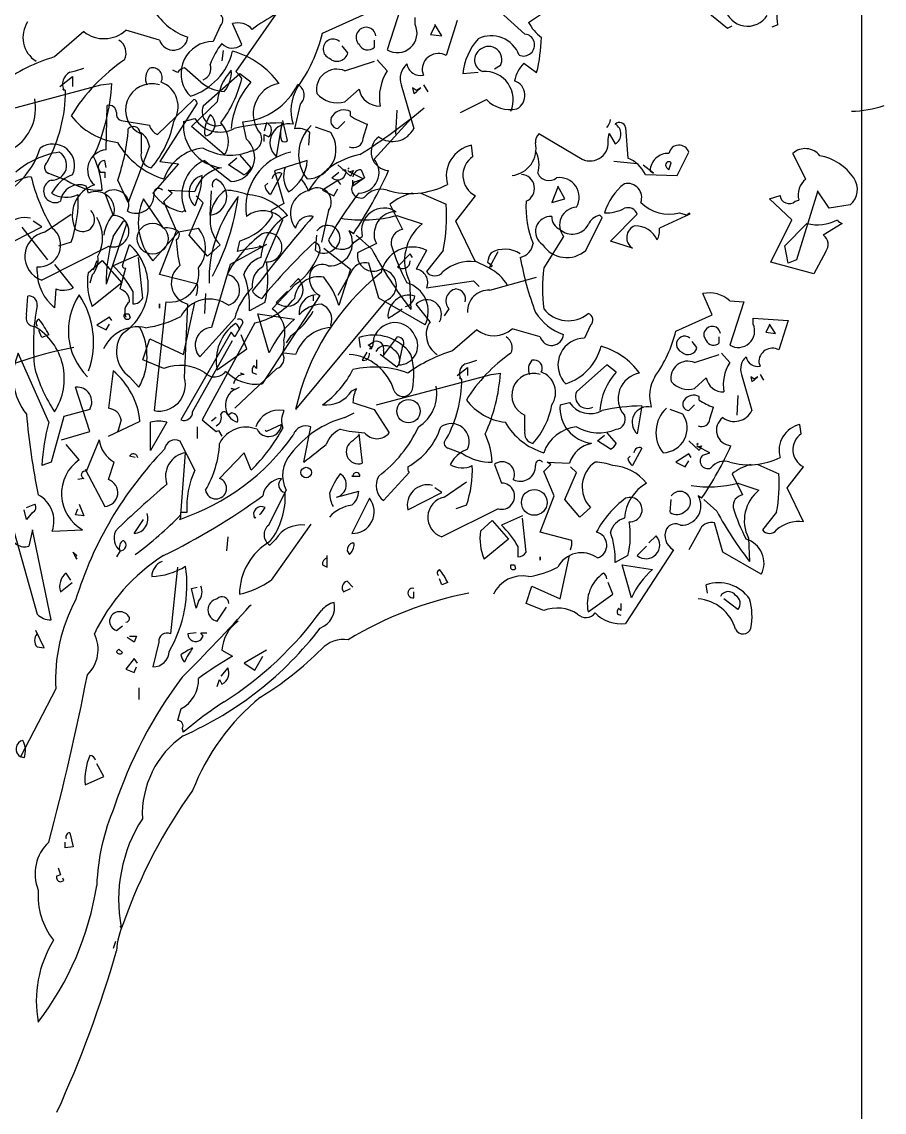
# Model space of a CAD drawing. Header units: millimetres. Extents: x 0 to 25200, y 0 to 17820.
# Drawn here: x 7700 to 8214, y 3316 to 3966 of the extents above; entities that cross this region are included whole.
import ezdxf

# ---------------------------------------------------------------- set-up
doc = ezdxf.new("R2010")
doc.units = ezdxf.units.MM
doc.header["$LTSCALE"] = 100
doc.header["$MEASUREMENT"] = 0
doc.layers.add('CO-TREE', color=251, linetype='Continuous')
doc.layers.add('TB-FORM', color=7, linetype='Continuous')

# ---------------------------------------------------------------- blocks, each defined once
blk = doc.blocks.new('T-132')
at = {"layer": 'CO-TREE'}
for p, q in [((632.37, 1092.42), (622.33, 1061.47)), ((704.45, 1070.89), (683.54, 1089.71)), ((706.54, 1077.86), (719.08, 1086.23)), ((555.97, 1082.74), (532.27, 1048.59)), ((583.85, 1071.51), (609.78, 1083.22)), ((639.06, 1076.53), (639.06, 1080.71)), ((664.15, 1079.04), (657.46, 1058.12)), ((812.49, 1084.83), (825.04, 1074.38)), ((486.82, 1067.33), (466.75, 1073.18)), ((522.79, 1075.69), (518.61, 1066.49)), ((535.76, 1064.62), (530.18, 1077.17)), ((650.77, 1075.69), (648.26, 1070.67)), ((654.95, 1069.84), (650.77, 1076.53)), ((650.77, 1076.53), (650.77, 1075.69)), ((825.04, 1074.38), (827.82, 1075.77)), ((855.01, 1076.47), (851.52, 1075.07)), ((441.65, 1072.34), (424.09, 1057.29)), ((614.8, 1063.14), (614.8, 1067.33)), ((648.26, 1070.67), (654.95, 1069.84)), ((524.61, 1061.13), (523.91, 1054.86)), ((598.91, 1059.8), (595.56, 1063.98)), ((597.23, 1048.92), (614.8, 1054.78)), ((616.47, 1055.62), (622.33, 1048.92)), ((703.75, 1053.47), (711.42, 1047.89)), ((433.29, 1048.09), (436.63, 1048.92)), ((436.63, 1048.92), (441.65, 1050.6)), ((497.42, 1047.89), (494.63, 1049.28)), ((511.36, 1042.31), (501.6, 1050.68)), ((534.5, 1047.25), (512.75, 1028.01)), ((541.19, 1042.23), (534.5, 1047.25)), ((643.24, 1048.92), (644.08, 1046.41)), ((676.56, 1047.89), (667.5, 1047.19)), ((689.81, 1052.07), (686.32, 1049.98)), ((369.72, 1018.81), (451.69, 1040.56)), ((427.43, 1039.72), (434.96, 1045.58)), ((434.96, 1045.58), (434.96, 1039.72)), ((451.69, 1040.56), (458.38, 1041.4)), ((630.69, 1040.56), (638.22, 1014.63)), ((644.08, 1040.56), (646.59, 1036.38)), ((430.78, 1037.21), (429.11, 1038.05)), ((429.11, 1038.05), (429.94, 1037.21)), ((503.55, 1035.54), (505.22, 1033.87)), ((605.6, 1038.05), (597.23, 1030.52)), ((639.89, 1037.21), (637.38, 1038.89)), ((637.38, 1038.89), (638.22, 1035.54)), ((638.22, 1035.54), (639.89, 1036.38)), ((639.89, 1036.38), (642.4, 1038.89)), ((642.4, 1038.89), (639.89, 1037.21)), ((454.9, 1001.88), (455.6, 1028.37)), ((485.57, 1010.95), (507.18, 1031.86)), ((509.27, 1029.77), (486.97, 994.91)), ((505.79, 1015.82), (521.12, 1030.46)), ((570.61, 1029.07), (567.13, 1014.43)), ((666.11, 1024.19), (681.44, 1031.86)), ((501.04, 1018.81), (507.73, 1020.48)), ((600.58, 1022.16), (600.58, 1024.67)), ((636.83, 1020.7), (614.53, 996.31)), ((628.18, 1025.5), (627.35, 1011.28)), ((463.96, 1019.31), (480.69, 1016.52)), ((525.3, 999.1), (505.79, 1015.82)), ((538.55, 1008.16), (536.46, 1018.61)), ((550.4, 1017.92), (549, 1013.04)), ((559.59, 1017.97), (556.25, 997.9)), ((562.95, 1007.46), (560.16, 1019.31)), ((588.87, 1012.12), (579.67, 1015.47)), ((593.05, 1014.63), (597.23, 1018.81)), ((608.11, 1008.77), (610.62, 1017.14)), ((764.39, 1015.13), (765.79, 997)), ((475.95, 1000.41), (475.95, 1011.28)), ((513.45, 1011.64), (514.15, 1010.25)), ((549, 1006.76), (549, 1010.95)), ((549, 1010.95), (551.79, 1009.55)), ((576.19, 1012.34), (575.49, 1004.67)), ((712.81, 1011.64), (738.6, 996.31)), ((753.94, 1008.16), (754.63, 1011.64)), ((754.63, 1011.64), (758.12, 1005.37)), ((480.69, 1003.98), (468.15, 970.52)), ((673.35, 997.9), (672.52, 1004.59)), ((454.9, 991.43), (454.21, 995.61)), ((486.97, 994.91), (498.12, 993.52)), ((513.45, 995.61), (529.49, 983.06)), ((526, 999.79), (525.3, 999.1)), ((527.81, 992.88), (532.83, 997.06)), ((534.5, 998.74), (541.19, 991.21)), ((574.8, 995.61), (555.28, 989.34)), ((771.36, 993.52), (757.42, 994.91)), ((795.06, 986.55), (802.03, 1000.49)), ((871.74, 984.46), (864.07, 999.79)), ((451.42, 988.64), (454.21, 988.64)), ((454.21, 988.64), (454.21, 985.15)), ((498.12, 993.52), (482.78, 976.09)), ((537.01, 987.03), (527.81, 992.88)), ((555.28, 989.34), (560.85, 969.82)), ((589.43, 985.15), (593.62, 988.64)), ((600.58, 986.19), (593.05, 992.88)), ((595.71, 990.03), (597.8, 990.03)), ((598.91, 990.37), (599.74, 991.21)), ((599.74, 991.21), (598.91, 990.37)), ((599.74, 988.7), (598.91, 989.53)), ((598.91, 989.53), (599.74, 988.7)), ((599.74, 988.7), (602.25, 989.53)), ((608.11, 984.52), (599.74, 988.7)), ((602.25, 989.53), (600.58, 986.19)), ((606.86, 990.03), (608.95, 985.15)), ((781.12, 987.94), (774.85, 992.82)), ((779.03, 989.34), (781.12, 987.94)), ((788.79, 991.43), (790.18, 990.03)), ((790.18, 990.03), (791.58, 994.22)), ((431.61, 983.68), (420.74, 987.86)), ((468.15, 970.52), (461.87, 983.76)), ((549.56, 980.33), (551.23, 982.01)), ((559.59, 987.86), (552.9, 975.31)), ((593.05, 983.68), (583.85, 977.82)), ((594.72, 981.17), (593.05, 983.68)), ((608.95, 985.15), (601.98, 980.28)), ((601.98, 980.28), (601.98, 983.76)), ((603.09, 982.84), (608.11, 984.52)), ((776.24, 987.25), (795.06, 986.55)), ((424.09, 978.66), (422.41, 976.15)), ((444.45, 976.09), (443.05, 980.28)), ((454.2, 976.15), (459.22, 962.77)), ((489.33, 971.13), (494.35, 976.15)), ((494.35, 976.15), (491.84, 977.82)), ((491.84, 977.82), (507.73, 976.99)), ((516.94, 962.85), (517.64, 977.49)), ((583.85, 977.82), (590.54, 974.48)), ((590.54, 974.48), (593.05, 978.66)), ((642.4, 976.15), (657.46, 969.46)), ((723.96, 979.58), (720.48, 970.52)), ((728.15, 972.61), (723.96, 980.28)), ((723.96, 980.28), (723.96, 979.58)), ((878.71, 976.79), (866.16, 936.36)), ((885.68, 967.03), (878.71, 977.49)), ((878.71, 977.49), (878.71, 976.79)), ((489.06, 955.18), (477.21, 972.61)), ((496.86, 953.57), (489.33, 971.13)), ((504.39, 951.06), (512.75, 970.3)), ((508.58, 970.52), (507.88, 968.43)), ((512.75, 970.3), (508.57, 974.48)), ((560.85, 969.82), (553.19, 965.64)), ((624, 969.46), (631.53, 954.4)), ((663.31, 959.42), (675.02, 974.48)), ((720.48, 970.52), (728.15, 972.61)), ((850.13, 972.61), (856.4, 974.7)), ((863.37, 960.06), (850.13, 972.61)), ((865.47, 971.21), (867.56, 971.91)), ((898.23, 969.12), (885.68, 967.03)), ((418.23, 952.73), (434.12, 963.6)), ((500.21, 964.94), (501.6, 965.64)), ((501.6, 965.64), (502.3, 964.94)), ((587.34, 965.64), (583.16, 946.82)), ((628.18, 962.77), (643.24, 957.75)), ((750.45, 961.45), (749.06, 962.85)), ((755.33, 947.51), (771.36, 963.55)), ((802.73, 963.55), (784.61, 955.18)), ((796.46, 964.24), (801.34, 962.85)), ((801.34, 962.85), (802.03, 964.24)), ((802.03, 964.24), (802.73, 963.55)), ((392.3, 943.53), (416.56, 956.08)), ((404.71, 955.88), (420.05, 936.36)), ((416.56, 956.08), (411.54, 959.42)), ((466.75, 956.58), (454.9, 921.72)), ((459.08, 950.3), (465.36, 959.36)), ((548.31, 932.18), (560.16, 960.06)), ((675.02, 935.16), (663.31, 959.42)), ((740.69, 941.94), (750.45, 961.45)), ((850.83, 934.97), (863.37, 960.06)), ((859.19, 944.73), (872.44, 957.97)), ((893.35, 957.97), (882.19, 951)), ((482.78, 935.66), (498.12, 953.09)), ((486.82, 927.64), (496.86, 953.57)), ((498.12, 953.09), (509.97, 955.18)), ((515.26, 938.51), (504.39, 951.06)), ((579.67, 941.86), (580.5, 951.06)), ((602.25, 951.89), (599.74, 953.57)), ((602.68, 946.82), (607.56, 950.3)), ((613.13, 942.69), (603.93, 951.06)), ((727.45, 950.3), (715.6, 931.48)), ((456.71, 944.37), (416.56, 924.29)), ((434.12, 946.88), (426.6, 944.37)), ((464.66, 932.88), (468.84, 945.42)), ((522.79, 945.2), (515.26, 938.51)), ((550.4, 945.42), (528.79, 933.57)), ((534.37, 947.51), (532.97, 941.24)), ((547.61, 944.03), (546.22, 944.73)), ((584.55, 943.33), (600.59, 930.78)), ((615.92, 946.12), (604.77, 940.54)), ((768.58, 943.33), (755.33, 947.51)), ((861.28, 934.27), (859.19, 944.73)), ((444.16, 928.47), (452.53, 936)), ((452.53, 936), (464.24, 922.62)), ((474.27, 939.35), (459.22, 932.66)), ((476.78, 913.42), (474.27, 937.67)), ((636.14, 939.85), (628.47, 932.18)), ((637.53, 937.76), (636.14, 939.85)), ((645.89, 941.94), (639.62, 930.78)), ((655.79, 941.86), (645.75, 929.31)), ((683.54, 932.18), (688.41, 941.24)), ((866.16, 936.36), (861.28, 934.27)), ((883.59, 941.24), (876.62, 928)), ((413.78, 929.39), (413.78, 932.18)), ((424.23, 933.57), (435.38, 919.63)), ((449.33, 935.66), (447.23, 930.09)), ((463.27, 918.93), (466.75, 931.48)), ((528.79, 933.57), (517.64, 895.93)), ((601.42, 930.15), (593.05, 915.09)), ((600.59, 930.78), (593.62, 909.18)), ((617.31, 913.42), (611.45, 934.33)), ((682.84, 931.48), (674.47, 935.66)), ((682.14, 934.97), (684.93, 932.88)), ((684.23, 932.18), (683.54, 932.18)), ((684.93, 932.88), (684.23, 932.18)), ((876.62, 928), (850.83, 934.97)), ((446.54, 927.3), (445.14, 922.42)), ((509.41, 921.78), (486.82, 927.64)), ((564.61, 920.11), (569.63, 925.13)), ((635.71, 923.45), (636.55, 906.72)), ((645.89, 919.63), (673.78, 923.81)), ((673.78, 923.81), (677.26, 920.33)), ((683.54, 918.24), (711.42, 925.91)), ((424.93, 918.93), (424.23, 907.78)), ((464.24, 922.62), (446.67, 908.4)), ((464.66, 918.24), (463.27, 918.93)), ((470.93, 917.6), (470.93, 910.07)), ((567.82, 921.72), (553.88, 907.08)), ((556.25, 910.91), (562.94, 917.6)), ((407.5, 903.6), (408.2, 914.75)), ((490.45, 911.27), (483.48, 846.44)), ((486.82, 907.56), (486.82, 910.07)), ((486.82, 910.07), (486.82, 907.56)), ((501.04, 879.96), (507.73, 910.91)), ((514.15, 916.15), (513.45, 904.3)), ((549.56, 910.91), (540.35, 905.89)), ((582.18, 915.09), (547.88, 862.39)), ((621.5, 911.96), (567.82, 847.14)), ((578.28, 915.45), (578.28, 911.96)), ((644.91, 897.52), (617.31, 913.42)), ((815.97, 903.6), (810.4, 916.15)), ((826.43, 911.96), (834.8, 911.27)), ((834.8, 911.27), (826.43, 885.48)), ((465.91, 904.22), (468.42, 904.22)), ((468.42, 904.22), (469.26, 901.71)), ((501.6, 865.96), (503.7, 909.87)), ((552.07, 880.79), (545.37, 904.22)), ((545.37, 904.22), (567.12, 900.87)), ((647.99, 899.42), (639.62, 909.87)), ((659.14, 907.08), (656.35, 902.9)), ((794.37, 893.84), (815.97, 903.6)), ((456.99, 902.21), (449.33, 897.33)), ((449.33, 897.33), (454.9, 894.54)), ((454.9, 894.54), (456.99, 898.02)), ((458.39, 900.11), (456.99, 902.21)), ((510.67, 878.51), (531.58, 901.51)), ((543.43, 898.72), (512.06, 840.86)), ((536.46, 898.72), (531.58, 890.36)), ((588.74, 897.33), (588.74, 895.93)), ((743.48, 897.33), (740, 889.66)), ((840.37, 898.02), (840.37, 901.51)), ((840.37, 901.51), (861.28, 900.11)), ((850.13, 897.33), (848.04, 893.14)), ((853.62, 892.45), (850.13, 898.02)), ((850.13, 898.02), (850.13, 897.33)), ((861.28, 900.11), (855.71, 882.69)), ((416.56, 890), (414.89, 894.18)), ((420.74, 891.67), (416.56, 890)), ((475.12, 895.93), (472.33, 896.63)), ((529.49, 893.14), (499.51, 840.86)), ((531.58, 890.36), (529.49, 893.14)), ((538.68, 883.3), (535.34, 891.67)), ((565.04, 891.05), (562.25, 886.87)), ((675.87, 894.54), (661.23, 881.99)), ((713.51, 890.36), (696.78, 895.23)), ((848.04, 893.14), (853.62, 892.45)), ((476.78, 876.61), (480.97, 889.16)), ((480.97, 889.16), (501.04, 879.96)), ((506.48, 845.74), (530.18, 888.26)), ((606.44, 884.14), (605.6, 890)), ((611.04, 885.48), (614.53, 887.57)), ((613.13, 884.08), (611.04, 885.48)), ((613.13, 884.08), (611.74, 883.39)), ((613.83, 885.48), (613.13, 884.08)), ((613.13, 883.39), (613.13, 884.08)), ((620.1, 879.2), (628.47, 890.36)), ((631.26, 884.08), (629.17, 873.63)), ((806.91, 884.08), (804.13, 887.57)), ((820.16, 886.87), (820.16, 890.36)), ((420.75, 839.47), (402.62, 880.6)), ((521.12, 870.76), (538.68, 883.3)), ((567.82, 879.9), (560.85, 880.6)), ((610.34, 881.29), (607.56, 876.41)), ((611.74, 883.39), (613.13, 883.39)), ((611.74, 879.9), (611.74, 880.6)), ((628.18, 872.43), (618.15, 879.96)), ((620.1, 881.99), (620.1, 879.2)), ((805.52, 875.02), (820.16, 879.9)), ((821.55, 880.6), (826.43, 875.02)), ((489.33, 871.59), (476.78, 876.61)), ((556.67, 871.54), (531.58, 847.84)), ((544.54, 871.59), (542.86, 873.27)), ((544.54, 876.61), (544.54, 871.59)), ((664.02, 867.35), (670.29, 872.23)), ((668.9, 874.32), (671.69, 875.02)), ((670.29, 872.23), (670.29, 867.35)), ((671.69, 875.02), (675.87, 876.41)), ((753.24, 873.63), (735.12, 857.59)), ((758.82, 869.44), (753.24, 873.63)), ((843.86, 875.02), (844.55, 872.93)), ((459.08, 870.14), (456.3, 847.84)), ((468.84, 866.66), (474.42, 860.38)), ((537.15, 868.05), (535.06, 868.75)), ((542.03, 869.08), (544.54, 868.25)), ((615.92, 849.93), (684.23, 868.05)), ((666.81, 865.26), (665.41, 865.96)), ((665.41, 865.96), (666.11, 865.26)), ((684.23, 868.05), (689.81, 868.75)), ((812.49, 865.96), (805.52, 859.69)), ((833.4, 868.05), (839.67, 846.44)), ((841.07, 865.26), (838.98, 866.66)), ((838.98, 866.66), (839.67, 863.87)), ((839.67, 863.87), (841.07, 864.56)), ((841.07, 864.56), (843.16, 866.66)), ((843.16, 866.66), (841.07, 865.26)), ((844.55, 868.05), (846.65, 864.56)), ((445.14, 833.89), (436.78, 860.38)), ((531.58, 858.99), (529.49, 859.69)), ((529.49, 859.69), (531.58, 858.99)), ((531.58, 858.99), (534.37, 860.38)), ((601.28, 858.29), (604.07, 859.69)), ((727.45, 863.87), (728.84, 862.47)), ((808.31, 852.71), (808.31, 854.81)), ((831.31, 855.5), (830.61, 843.65)), ((445.14, 847.14), (429.81, 842.96)), ((527.4, 843.65), (529.49, 845.05)), ((597.1, 842.26), (602.68, 845.05)), ((601.98, 851.32), (614.53, 847.14)), ((614.53, 847.14), (623.59, 833.2)), ((725.36, 849.93), (730.93, 851.32)), ((774.15, 849.23), (771.36, 832.5)), ((798.55, 844.35), (790.88, 847.14)), ((802.03, 846.44), (805.52, 849.93)), ((814.58, 841.56), (816.67, 848.53)), ((429.81, 842.96), (422.14, 815.77)), ((456.3, 831.11), (475.12, 840.17)), ((463.96, 840.86), (461.87, 833.89)), ((481.39, 822.74), (481.39, 839.47)), ((491.15, 839.47), (482.09, 824.14)), ((512.06, 840.86), (520.42, 833.89)), ((520.42, 842.26), (517.64, 840.17)), ((704.45, 834.59), (704.45, 843.65)), ((428.41, 829.02), (445.14, 833.89)), ((461.87, 833.89), (462.57, 835.29)), ((509.27, 836.68), (509.27, 829.71)), ((520.42, 833.89), (521.82, 834.59)), ((521.82, 834.59), (523.91, 831.11)), ((550.4, 833.89), (549.7, 834.59)), ((559.46, 838.08), (550.4, 833.89)), ((572.7, 815.77), (576.89, 836.68)), ((605.47, 832.5), (607.56, 815.07)), ((753.24, 833.2), (758.82, 826.92)), ((868.95, 832.5), (868.25, 838.08)), ((438.87, 817.17), (431.2, 826.23)), ((450.72, 829.02), (443.05, 810.19)), ((507.88, 810.89), (498.82, 828.32)), ((601.98, 828.32), (605.47, 831.8)), ((747.66, 828.32), (751.85, 831.8)), ((755.33, 823.44), (747.66, 828.32)), ((808.31, 822.74), (802.03, 828.32)), ((806.91, 826.23), (807.61, 826.92)), ((807.61, 826.92), (806.91, 826.23)), ((807.61, 824.83), (806.91, 825.53)), ((806.91, 825.53), (807.61, 824.83)), ((807.61, 824.83), (809.7, 825.53)), ((809.7, 825.53), (808.31, 822.74)), ((472.33, 818.56), (468.84, 819.26)), ((473.03, 819.95), (473.72, 818.56)), ((482.09, 824.14), (481.39, 822.74)), ((499.51, 784.4), (502.3, 821.35)), ((537.15, 821.35), (522.52, 806.01)), ((541.34, 810.89), (537.15, 821.35)), ((667.5, 820.65), (658.44, 824.14)), ((765.79, 817.86), (767.18, 819.26)), ((774.15, 824.14), (768.58, 813.68)), ((802.03, 820.65), (794.37, 815.77)), ((803.43, 818.56), (802.03, 820.65)), ((814.58, 821.35), (807.61, 824.83)), ((810.4, 819.95), (814.58, 821.35)), ((422.14, 815.77), (416.56, 813.68)), ((456.3, 805.32), (459.78, 815.77)), ((661.23, 816.47), (659.84, 814.38)), ((686.32, 814.38), (690.51, 803.22)), ((715.6, 810.19), (719.78, 814.38)), ((719.78, 814.38), (717.69, 815.77)), ((717.69, 815.77), (730.93, 815.07)), ((735.12, 809.5), (731.63, 812.98)), ((794.37, 815.77), (799.94, 812.98)), ((799.94, 812.98), (802.03, 816.47)), ((843.16, 814.38), (855.71, 808.8)), ((860.59, 800.44), (870.34, 812.98)), ((441.66, 806.01), (438.17, 805.32)), ((442.36, 811.59), (454.21, 789.28)), ((601.98, 807.41), (601.28, 807.41)), ((601.28, 807.41), (601.98, 807.41)), ((601.98, 807.41), (606.16, 807.41)), ((620.1, 792.77), (635.44, 809.5)), ((721.87, 795.56), (715.6, 810.19)), ((728.15, 793.47), (735.12, 809.5)), ((827.82, 808.8), (834.1, 796.25)), ((654.96, 797.65), (650.77, 800.44)), ((656.35, 794.86), (669.59, 803.92)), ((831.31, 803.22), (843.86, 799.04)), ((870.34, 780.22), (860.59, 800.44)), ((551.79, 778.13), (562.25, 799.04)), ((592.22, 794.86), (605.47, 798.34)), ((611.74, 794.16), (601.28, 773.25)), ((634.74, 787.19), (654.96, 797.65)), ((713.51, 773.95), (721.87, 795.56)), ((737.21, 783.01), (728.15, 793.47)), ((790.88, 785.8), (791.58, 793.47)), ((809.7, 794.16), (807.61, 795.56)), ((818.76, 786.49), (811.1, 793.47)), ((407.5, 781.62), (406.11, 787.19)), ((407.5, 788.59), (412.38, 790.68)), ((436.78, 784.4), (438.17, 787.89)), ((438.87, 790.68), (441.66, 783.71)), ((688.41, 787.89), (654.96, 771.16)), ((669.59, 789.98), (663.32, 787.89)), ((743.48, 788.59), (737.21, 783.01)), ((410.99, 785.8), (407.5, 781.62)), ((441.66, 783.71), (436.78, 784.4)), ((471.63, 773.25), (477.21, 781.62)), ((498.82, 781.62), (499.51, 783.01)), ((499.51, 783.01), (499.51, 785.8)), ((499.51, 785.8), (503, 785.8)), ((543.43, 782.31), (544.12, 783.01)), ((677.96, 774.65), (684.93, 780.92)), ((684.93, 780.92), (694.69, 769.77)), ((703.05, 783.71), (690.51, 778.13)), ((705.14, 762.1), (703.05, 782.31)), ((854.31, 785.8), (845.95, 775.34)), ((399.84, 775.34), (413.78, 725.15)), ((410.99, 775.34), (408.9, 765.58)), ((422.14, 721.67), (410.99, 775.34)), ((422.84, 774.65), (440.96, 775.34)), ((576.89, 778.83), (553.19, 745.37)), ((732.33, 769.07), (713.51, 773.95)), ((809, 776.04), (802.03, 763.49)), ((822.25, 762.1), (817.37, 779.52)), ((527.4, 771.16), (526.7, 762.8)), ((555.97, 769.77), (552.49, 766.28)), ((602.68, 766.98), (601.98, 767.67)), ((694.69, 769.77), (680.05, 757.92)), ((778.33, 767.67), (782.52, 771.86)), ((837.58, 770.46), (838.28, 756.52)), ((437.48, 757.92), (435.38, 762.1)), ((435.38, 762.1), (437.48, 760.01)), ((463.27, 762.8), (461.18, 759.31)), ((598.49, 762.8), (599.89, 760.7)), ((700.26, 765.58), (700.26, 759.31)), ((792.97, 763.49), (764.39, 719.58)), ((771.36, 760.01), (776.94, 765.58)), ((845.25, 748.85), (822.25, 762.1)), ((436.08, 760.01), (437.48, 757.92)), ((437.48, 760.01), (436.78, 759.31)), ((583.86, 754.43), (586.64, 753.04)), ((586.64, 753.04), (586.64, 760.01)), ((696.08, 754.43), (698.17, 754.43)), ((698.17, 754.43), (698.87, 752.34)), ((713.51, 757.22), (713.51, 759.31)), ((713.51, 759.31), (713.51, 757.22)), ((725.36, 734.22), (730.93, 760.01)), ((765.79, 760.01), (758.12, 755.82)), ((767.88, 734.91), (762.3, 754.43)), ((762.3, 754.43), (780.43, 751.64)), ((433.99, 745.37), (431.2, 749.55)), ((497.42, 753.04), (493.24, 713.3)), ((427.72, 738.4), (434.69, 743.97)), ((505.79, 740.49), (509.27, 741.19)), ((601.98, 741.19), (598.49, 744.67)), ((654.96, 742.58), (653.56, 746.07)), ((658.44, 743.97), (654.96, 742.58)), ((705.14, 731.43), (708.63, 741.88)), ((708.63, 741.88), (725.36, 734.22)), ((756.73, 737), (753.94, 743.97)), ((813.19, 737.7), (812.49, 742.58)), ((508.58, 728.64), (505.79, 740.49)), ((596.4, 738.4), (600.59, 740.49)), ((638.23, 734.91), (638.23, 738.4)), ((742.09, 726.55), (756.73, 737)), ((509.97, 732.82), (508.58, 728.64)), ((521.12, 720.97), (526.7, 729.34)), ((540.64, 730.03), (541.34, 730.73)), ((715.6, 727.25), (705.14, 731.43)), ((761.6, 727.25), (760.21, 728.64)), ((761.6, 731.43), (761.6, 727.25)), ((831.31, 727.94), (822.95, 734.22)), ((759.51, 725.15), (761.6, 724.46)), ((417.96, 704.94), (413.08, 715.4)), ((461.18, 715.4), (464.66, 718.18)), ((531.58, 720.27), (533.67, 720.97)), ((471.63, 708.43), (467.45, 711.21)), ((468.84, 711.91), (473.03, 711.91)), ((473.03, 711.91), (471.63, 708.43)), ((508.58, 714), (503.7, 713.3)), ((512.76, 711.91), (511.36, 714)), ((511.36, 714), (514.85, 714)), ((511.36, 709.82), (512.76, 711.91)), ((413.78, 705.64), (417.96, 704.94)), ((461.18, 702.85), (462.57, 704.24)), ((462.57, 704.24), (464.66, 702.15)), ((486.27, 708.43), (482.78, 693.79)), ((523.91, 703.55), (530.18, 700.06)), ((550.4, 703.55), (537.15, 695.88)), ((471.63, 698.67), (466.75, 692.39)), ((473.72, 695.88), (471.63, 698.67)), ((537.15, 695.88), (543.43, 691.7)), ((543.43, 691.7), (548.31, 700.06)), ((466.75, 692.39), (471.63, 690.3)), ((471.63, 690.3), (473.03, 693.79)), ((527.4, 693.09), (523.21, 688.21)), ((521.12, 681.94), (522.52, 686.12)), ((522.52, 686.12), (523.91, 683.33)), ((424.93, 680.54), (404.02, 640.11)), ((474.42, 681.24), (474.42, 674.27)), ((499.51, 668.69), (497.42, 661.72)), ((500.21, 656.84), (500.91, 654.75)), ((406.11, 639.42), (404.02, 640.11)), ((453.51, 628.26), (449.33, 635.93)), ((442.36, 623.38), (453.51, 628.26)), ((433.29, 594.81), (435.38, 586.44)), ((430.51, 585.74), (430.51, 589.23)), ((435.38, 586.44), (430.51, 585.74)), ((426.32, 573.89), (427.72, 569.71)), ((427.72, 569.71), (425.63, 569.01)), ((427.72, 565.53), (429.81, 566.23)), ((429.81, 566.23), (429.11, 567.62)), ((463.96, 538.34), (463.27, 539.04)), ((460.48, 529.98), (459.08, 525.8))]:
    blk.add_line(p, q, dxfattribs=at)
for centre, radius in [((482.64, 948.97), 9.2), ((635.09, 846.09), 6.97), ((574.1, 809.5), 3.14), ((710.02, 791.72), 7.67)]:
    blk.add_circle(centre, radius, dxfattribs=at)
for centre, radius, start, end in [((837.06, 1089.36), 13.78, 193.15835, 327.91701), ((785.64, 1074.03), 69.42, 2.01606, 14.24414), ((516.35, 1105.79), 38.95, 212.44541, 250.81962), ((519.58, 1079.4), 4.9, 310.84969, 71.77017), ((613.36, 979.2), 118.38, 118.99692, 127.05082), ((422.01, 1068.91), 16.65, 146.09088, 238.09864), ((453.7, 1087.59), 19.44, 231.67334, 312.14497), ((533.32, 1065.94), 11.65, 41.60585, 105.61507), ((609.78, 1069), 5.91, 8.13031, 224.9998), ((628.38, 1071.57), 11.77, 239.04496, 24.92947), ((733.03, 1092.5), 30.27, 208.92702, 231.5457), ((457.61, 1059.58), 9.2, 334.47807, 57.41272), ((495.02, 1069.85), 8.57, 197.08818, 354.333), ((518.76, 1047.28), 19.21, 90.44765, 217.66776), ((490.63, 1094.75), 96.07, 324.44735, 346.00237), ((590.12, 1061.96), 5.89, 50.19924, 249.28789), ((703.9, 1043.84), 36.55, 138.40569, 174.73693), ((684.35, 1052.19), 17.72, 20.33657, 116.06061), ((703.6, 1064.37), 6.58, 246.34627, 82.60551), ((621.5, 1070.52), 92.72, 345.87295, 358.93777), ((493.54, 1069.97), 37.94, 287.9341, 345.76112), ((557.02, 1038.71), 42.48, 141.21903, 160.67177), ((530.19, 1070.99), 8.47, 222.11629, 311.15079), ((517.18, 1012.37), 50.02, 35.4721, 74.77725), ((592.54, 1061.15), 6.51, 226.15811, 348.04734), ((610.74, 1066.96), 5.57, 202.60086, 316.78945), ((681.82, 1055.54), 7.38, 121.56923, 250.44878), ((682.84, 1055.68), 7.85, 332.62265, 128.43243), ((453.15, 959.42), 102.09, 106.5419, 126.5882), ((527.91, 964.88), 109.89, 124.34795, 148.58965), ((641.78, 1044.32), 11.71, 131.37964, 198.75752), ((642.25, 1054.55), 8.34, 189.97903, 282.64083), ((652.86, 1049.65), 9.65, 61.51614, 184.29435), ((718.21, 1039.04), 20.43, 135.07022, 168.78481), ((437.05, 1040.98), 8.05, 117.89861, 207.89593), ((487.03, 1044.43), 8.65, 134.51069, 206.56466), ((482.53, 1044.99), 5.82, 331.73076, 105.58886), ((502.3, 1045.1), 5.62, 97.12659, 150.25354), ((510.32, 1050.33), 7.06, 290.2262, 20.22352), ((553.01, 1027.56), 32.02, 137.27906, 174.79596), ((512.41, 1048.01), 17.13, 318.85139, 4.27872), ((523.56, 1037.78), 13.88, 28.49623, 51.11491), ((592.32, 1037.92), 12.05, 65.90867, 191.41095), ((647.42, 1033.03), 29.7, 147.65352, 189.72661), ((680.45, 1031.6), 17.02, 336.75344, 93.68175), ((333.81, 1049.43), 124.83, 335.61794, 356.30957), ((482.14, 1025.64), 15.64, 72.56411, 246.68302), ((482.18, 1027.55), 15.67, 326.11029, 69.52749), ((526.14, 1059.04), 22.32, 228.54602, 267.85116), ((467.91, 1060.33), 69.69, 322.51568, 346.79197), ((575.96, 1011.19), 46.61, 138.24773, 175.77484), ((533.15, 1058.68), 40.21, 274.71828, 333.77979), ((560.89, 1023.3), 18.33, 99.31324, 220.97633), ((565.33, 1034.45), 7.55, 314.47424, 58.94543), ((695.34, 1034.35), 9.11, 297.63769, 71.8896), ((341, 1037.38), 89.77, 331.50651, 359.89294), ((592.2, 1025.17), 27.13, 149.62241, 197.2137), ((592.63, 1045.58), 15.74, 219.61182, 286.9897), ((617.65, 1040.25), 12.25, 190.3692, 272.31119), ((384.81, 1026.68), 28.11, 302.29418, 11.30864), ((456.49, 1023.75), 4.71, 5.40401, 100.85619), ((506.83, 1029.42), 2.46, 8.13063, 81.86937), ((520.56, 1024.68), 8.49, 156.88888, 297.35331), ((695.73, 1046.06), 20.15, 224.82478, 280.96976), ((898.01, 1086.41), 61.53, 270.85328, 289.39607), ((467.13, 1047.57), 41.65, 217.59022, 262.54675), ((465.01, 1023.14), 3.97, 164.74622, 254.74354), ((522.66, 1030.43), 17.94, 213.67435, 298.25316), ((534.86, 1011.07), 21.42, 146.81488, 178.47707), ((512.86, 1017.12), 6.99, 280.67001, 54.27237), ((593.33, 1019.26), 4.64, 141.31337, 266.61161), ((596.55, 1017.33), 8.37, 61.17595, 144.81329), ((623.58, 1055.62), 40.6, 235.49189, 251.37801), ((410.58, 1308.32), 365.88, 302.31305, 309.74169), ((348.35, 1022.96), 120.1, 340.95111, 355.92863), ((471.18, 1011.89), 3.96, 6.49957, 140.10194), ((489.17, 1019.02), 8.84, 196.41099, 245.96087), ((438.89, 1029.06), 57.22, 318.58396, 349.68333), ((526.47, 1016.58), 25.53, 174.98049, 263.59832), ((512.23, 1006.95), 15.52, 332.54216, 44.95016), ((561.6, 878.36), 139.63, 90.82423, 102.59545), ((549.35, 1014.08), 3.97, 15.25517, 74.74483), ((548.31, 1013.39), 5.18, 312.27482, 19.6527), ((563.74, 1006.23), 11.2, 76.84493, 228.04945), ((572.64, 1011.83), 13.89, 154.0207, 198.35115), ((569.22, 1002.81), 11.8, 53.80808, 100.20268), ((593.02, 999.06), 23.43, 132.61521, 218.35681), ((625.65, 1020.94), 14.06, 233.63216, 333.3593), ((747.45, 1020.5), 7.89, 317.14884, 356.45398), ((760.71, 1014.55), 3.72, 8.97337, 134.15674), ((754.84, 1011.29), 6.77, 298.94115, 61.05885), ((469.54, 1002.58), 11.24, 7.12659, 60.25354), ((529.17, 997.36), 14.3, 271.2751, 49.01447), ((540.53, 1008.36), 7.14, 275.28124, 24.20589), ((574.21, 1002.21), 17.69, 271.41506, 34.07428), ((602.25, 1009.05), 5.86, 244.65492, 357.2726), ((623.92, 1000.65), 11.14, 126.41264, 266.10777), ((718.54, 1006.32), 7.82, 137.06495, 181.82296), ((743.19, 1006.21), 10.92, 245.13831, 10.25017), ((368.31, 1018.1), 49.79, 298.81226, 342.24282), ((423.25, 992.44), 12.9, 335.18494, 125.69572), ((455.88, 989.94), 11.99, 94.70174, 228.42836), ((503.78, 1031.24), 48.91, 210.71104, 252.82131), ((515.44, 975.39), 27.66, 95.58472, 160.72973), ((528.68, 1031.05), 32.33, 240.49111, 292.77597), ((561.2, 1009.2), 2.46, 225.00134, 314.99866), ((676.31, 986.26), 18.72, 101.70078, 195.77176), ((694.93, 1002.61), 16.17, 276.57109, 12.35355), ((695.85, 992.93), 17.01, 342.97115, 29.04687), ((796.2, 998.54), 6.15, 18.49152, 168.2414), ((871.44, 991.63), 10.99, 37.98595, 132.07457), ((434.51, 950.19), 50.85, 98.47199, 130.88174), ((422, 991.42), 3.77, 123.69067, 250.55936), ((422.44, 992.75), 8.99, 268.11025, 59.36934), ((399.49, 975.23), 53.1, 2.79963, 25.27285), ((454.28, 991.54), 4.07, 91.03258, 225.3646), ((482.99, 998.43), 7.32, 164.29257, 260.64982), ((522.91, 974.81), 22.85, 114.44632, 205.58747), ((572.04, 967.33), 33.89, 101.92425, 188.79385), ((550.56, 997.26), 24.29, 302.58553, 356.11313), ((615.35, 953.48), 46.53, 101.38921, 148.94366), ((605.27, 988.32), 12.23, 270.90178, 40.80714), ((681.14, 986.69), 13.65, 124.78603, 243.3852), ((757.7, 977.85), 20.79, 26.85585, 67.09402), ((789.73, 989.1), 10.7, 87.58033, 178.72445), ((790.18, 992.82), 1.97, 45, 225), ((874.32, 967.52), 31.42, 34.14876, 79.38782), ((527.53, 970.85), 20.73, 100.8571, 162.78324), ((534.08, 994.14), 7.69, 292.38047, 337.61953), ((557.92, 983.99), 4.21, 66.61478, 172.87498), ((576.96, 986.16), 16.29, 161.13473, 215.12547), ((592.75, 989.07), 5.13, 229.6973, 10.81558), ((606.77, 985.2), 4.84, 88.96889, 172.2337), ((405.63, 1085.76), 237.87, 325.75233, 336.13846), ((413.18, 959.17), 26.84, 96.17438, 172.11543), ((514.34, 1010.52), 106.93, 193.33556, 211.16249), ((424.56, 977.32), 6.88, 110.59631, 297.32867), ((442.07, 966.53), 21.69, 109.13369, 146.00349), ((451.08, 1012.92), 35.13, 236.35414, 272.36137), ((514.94, 976.34), 10.61, 105.73271, 228.27805), ((470.53, 987.18), 41.54, 336.34451, 359.12594), ((515.36, 974.19), 11.45, 277.94064, 63.73467), ((521.82, 980.97), 3.75, 111.80275, 201.80007), ((545.52, 964.24), 32.77, 23.83896, 38.08856), ((606.67, 978.66), 5.51, 130.60137, 294.34102), ((701.75, 978.88), 8.38, 293.83903, 85.89258), ((718.74, 990.73), 7.19, 202.83365, 309.09386), ((725.09, 973.65), 11.65, 329.41746, 99.01394), ((785.02, 954.43), 34.59, 128.05029, 163.51831), ((765.58, 973.47), 8.41, 339.43677, 102.93508), ((879.06, 975.05), 11.92, 127.87611, 195.25399), ((890.57, 978.27), 11.93, 309.92218, 35.215), ((431.09, 989.64), 16.04, 237.24238, 296.73204), ((438.9, 969.8), 11.27, 68.35491, 172.80354), ((362.06, 972), 76.32, 340.77862, 2.48961), ((453.73, 962.94), 18.94, 107.8287, 206.50399), ((448.84, 965.93), 11.07, 351.23264, 113.37888), ((459.64, 969.17), 8.85, 333.90152, 127.91076), ((472.6, 974.93), 10.88, 242.53331, 2.01798), ((505.75, 992.78), 28.39, 216.01141, 258.7501), ((486.26, 976.01), 2.87, 39.09398, 194.03612), ((538.46, 960.08), 21.61, 124.78612, 223.50185), ((524.32, 936.14), 41.73, 69.87046, 87.50967), ((536.32, 941.03), 34.36, 39.23479, 86.06546), ((556.25, 981.17), 6.74, 187.12659, 240.25354), ((578.56, 963.96), 13.87, 102.78938, 219.26981), ((580.67, 970.82), 8.44, 322.15354, 127.84646), ((742.02, 867.5), 174.47, 141.50739, 152.44487), ((618.56, 966.36), 12.06, 71.81793, 142.89012), ((636.1, 1024.76), 48.92, 253.6465, 296.9826), ((647.21, 939.76), 37.69, 105.1172, 128.0129), ((508.22, 958.4), 34.12, 155.38222, 221.78502), ((596.79, 923.94), 80.56, 141.58376, 181.08241), ((393.13, 993.29), 141.85, 331.9587, 352.18546), ((546.21, 962.35), 111.48, 349.40697, 3.65657), ((760, 967.46), 54.98, 176.08597, 202.83867), ((790.53, 987.83), 24.32, 225.3875, 284.10226), ((861.84, 975.3), 5.47, 186.31337, 311.61161), ((440.92, 960.38), 7.2, 234.95134, 46.86094), ((478.32, 947.36), 25.07, 137.6631, 171.64455), ((459.17, 953.4), 9.37, 254.73444, 89.73522), ((524.26, 981.32), 35.29, 286.64573, 327.09406), ((548.31, 950.3), 15.35, 39.4738, 129.47112), ((1289.44, 347.3), 940.1, 139.15425, 142.65803), ((578.95, 935.05), 32.01, 120.00669, 175.29842), ((550.05, 963.2), 3.97, 344.74646, 37.87341), ((576.34, 953.74), 8.64, 77.00641, 170.37373), ((607.54, 1040.21), 80.14, 260.79861, 284.9262), ((620.45, 953.77), 13.35, 56.76454, 195.0549), ((627.19, 952.74), 12.21, 87.27422, 168.47575), ((719.82, 953.08), 9.1, 85.81884, 237.31127), ((728.31, 961.75), 7.85, 177.07787, 247.86452), ((735.83, 957.01), 10.74, 93.8211, 218.67991), ((750.73, 953.61), 9.39, 100.26828, 157.05133), ((752.27, 989.03), 24.79, 269.02492, 297.45612), ((765.79, 961.45), 5.96, 20.55739, 110.5547), ((406.24, 947.15), 14.4, 75.4261, 194.5739), ((430.11, 949.36), 22.7, 331.28155, 32.18986), ((465.36, 957.62), 1.74, 323.1307, 89.9994), ((586.73, 949.25), 7.58, 300.14926, 145.26952), ((660.58, 935.97), 27.84, 128.52685, 206.71164), ((732.64, 962.38), 10.74, 227.33815, 331.5865), ((772.44, 949.62), 7.38, 109.55122, 238.43077), ((770.02, 941.99), 14.59, 25.25337, 90.19534), ((878.73, 982.99), 25.8, 255.87348, 297.29041), ((895.09, 963.2), 5.51, 214.6952, 251.565), ((421.24, 938.28), 14.76, 101.7586, 251.50848), ((414.94, 945.01), 12.88, 264.8293, 52.16783), ((546.37, 922.93), 91.47, 162.59059, 180.75811), ((491.15, 943.56), 11.8, 53.80808, 100.20268), ((494.98, 951.35), 3.59, 299.05595, 29.05326), ((495.27, 943.33), 18.88, 321.12048, 38.87952), ((591.64, 893.03), 73.34, 126.62472, 151.84807), ((551.03, 943.81), 8.67, 265.76585, 111.29568), ((587.89, 946.46), 13.82, 267.1095, 30.96299), ((625.11, 951.38), 10.59, 158.99234, 209.80507), ((632.78, 946.46), 8.05, 98.97397, 188.97128), ((773.45, 953.79), 11.24, 330.25517, 7.12497), ((878.46, 945.49), 6.66, 320.40401, 55.85619), ((446.82, 920.51), 33.25, 302.44547, 48.52655), ((583.53, 952.24), 86.89, 182.65586, 192.87447), ((566.32, 806), 139.29, 97.71811, 103.85048), ((836.58, 673.88), 375.31, 133.34465, 140.35057), ((577.72, 942.23), 4.75, 356.44528, 74.63007), ((584.63, 948.39), 8.21, 232.7663, 316.03111), ((595.33, 951.05), 8.48, 199.58078, 330.03036), ((832.17, 1059.71), 248.34, 208.1132, 218.02816), ((637.43, 924.79), 19.13, 63.73739, 168.2114), ((755.47, 985.26), 136.64, 197.04657, 207.28612), ((692.37, 925.77), 16.86, 56.57101, 118.84777), ((699.47, 947.45), 9.94, 282.69391, 352.28519), ((729.32, 954.91), 17.25, 213.34953, 311.25837), ((437.13, 936.36), 13.06, 316.0825, 9.20945), ((551.37, 923.31), 15, 106.75149, 163.24851), ((544.72, 953.86), 39.58, 305.71331, 342.46725), ((614, 938.89), 9.38, 169.86014, 300.15582), ((702.71, 930.44), 21.06, 151.31472, 167.57319), ((878.23, 968.96), 179.3, 190.02214, 200.9003), ((411.12, 883.16), 69.02, 29.93193, 45.81804), ((466.05, 932.7), 1.4, 172.87559, 299.74428), ((492.89, 928.45), 17.35, 261.93467, 10.0755), ((506.8, 922.55), 13.05, 127.7017, 256.25057), ((554.03, 921.47), 12.14, 118.14163, 188.72827), ((492.63, 925.01), 58.65, 346.08233, 9.9678), ((587.41, 925.2), 11.38, 154.22055, 242.64934), ((583.52, 926.05), 7.56, 60.88392, 147.18856), ((609.12, 925.78), 8.86, 74.7463, 150.49343), ((618.15, 921.08), 9.72, 290.17293, 86.68101), ((631.47, 935.75), 4.67, 230.00418, 358.88373), ((638.42, 922.77), 8.11, 337.23358, 81.48193), ((672.03, 910.47), 24.87, 83.08165, 130.77338), ((672.45, 909.23), 24.56, 28.71098, 64.98424), ((821.93, 919.28), 107.03, 173.45539, 186.54461), ((441.6, 929.52), 27.82, 180.26159, 231.3804), ((482.22, 923.04), 38.45, 171.87068, 202.37935), ((524.98, 918.33), 9.52, 287.28687, 77.91825), ((484.95, 908.5), 55.47, 357.30524, 20.18708), ((562.49, 918.44), 9.78, 230.31285, 43.15856), ((581.41, 911.9), 14.35, 77.33795, 174.16982), ((707.1, 816.89), 142.52, 128.33007, 167.74725), ((546.33, 894.38), 49.55, 17.37433, 39.51153), ((650.77, 932.93), 6.19, 215.83806, 324.16194), ((429.34, 931.56), 13.37, 250.74432, 296.88383), ((461.52, 911.62), 7.33, 357.27482, 64.6527), ((495.6, 920.11), 13.9, 338.8402, 6.90976), ((567.34, 892.96), 36.77, 133.48799, 166.54873), ((551.1, 923.81), 11.02, 214.6952, 251.565), ((629.13, 905.59), 17.72, 332.94126, 73.91613), ((664.63, 911.81), 7.25, 100.43707, 220.68286), ((662.82, 912.71), 6.24, 346.62909, 85.42565), ((682.84, 905.69), 12.57, 86.82138, 183.17862), ((814.23, 898.02), 18.53, 48.81565, 101.9426), ((408.9, 909.87), 4.93, 351.8699, 98.1301), ((471.18, 894.04), 38.76, 146.47385, 224.94734), ((397.4, 887.35), 50.09, 339.90874, 34.12427), ((473.35, 905.45), 7.36, 127.79967, 206.21109), ((471.07, 916.62), 6.55, 268.78181, 330.70795), ((516.46, 893.7), 19.24, 53.84224, 152.6388), ((535.1, 938.71), 40.85, 281.76717, 321.63569), ((580.72, 904.64), 10.86, 95.52888, 185.5262), ((635.42, 902.67), 12.58, 73.80956, 185.30977), ((631.21, 916), 7.82, 285.89548, 350.83745), ((645.93, 903.76), 8.78, 330.384, 135.87621), ((412.36, 901.8), 5.17, 159.68824, 270.2958), ((541.82, 885.59), 130.2, 169.5618, 186.19601), ((467.58, 902.96), 2.09, 143.1301, 323.1301), ((544.19, 892.8), 17.27, 344.78704, 55.85923), ((538.63, 928.25), 45.62, 305.36648, 330.35833), ((584.12, 890.72), 19.18, 92.88305, 137.8093), ((579.67, 900.81), 9.71, 338.96383, 68.96115), ((592.22, 956.58), 63.04, 299.1166, 308.26354), ((738.11, 922.41), 32.46, 212.44541, 250.81962), ((730.2, 918.59), 18.59, 218.23773, 309.74426), ((740.81, 900.42), 4.09, 310.84969, 71.77017), ((415.66, 898.54), 2.46, 108.43497, 228.94516), ((381.01, 872.85), 43.97, 25.34639, 39.59599), ((469.18, 960.86), 65.67, 278.12073, 297.36861), ((547.4, 876.35), 26.87, 124.99551, 192.00162), ((529.06, 893.76), 5.45, 4.40028, 57.52723), ((534.02, 898.6), 2.44, 2.7274, 115.34508), ((605.81, 856.17), 59.12, 130.87613, 155.38408), ((626.93, 885.76), 13.11, 23.81957, 181.23804), ((659.5, 891.68), 13.87, 146.09088, 238.09864), ((831.48, 893.89), 9.81, 239.04496, 24.92947), ((393.7, 865.46), 36.34, 327.15571, 59.06271), ((473.86, 873.68), 22.64, 78.27588, 154.85422), ((479.38, 881.6), 18.29, 143.61964, 234.80241), ((442.12, 878.8), 37.18, 330.31268, 27.44071), ((518.45, 885.5), 10.46, 94.4573, 221.93989), ((590.55, 871.91), 24.09, 94.32296, 160.6294), ((614.38, 864.34), 27.11, 35.16149, 108.90023), ((629.07, 885.13), 11.5, 270.49608, 31.00627), ((685.91, 907.24), 16.2, 231.67334, 312.14497), ((720.34, 892.46), 7.15, 197.08818, 354.333), ((716.69, 913.21), 80.06, 324.44735, 346.00237), ((799.59, 885.89), 4.91, 50.19924, 249.28789), ((815.97, 891.75), 4.93, 8.13031, 224.9998), ((487.39, 623.64), 265.56, 101.20224, 121.24507), ((541.34, 886.17), 19.63, 343.49623, 6.11491), ((615.99, 883.45), 4.37, 340.40892, 109.59108), ((621.32, 878.81), 6.35, 35.18368, 153.61374), ((628.63, 886.67), 3.69, 315.46473, 92.46025), ((689.17, 883.9), 7.66, 334.47807, 57.41272), ((740.12, 873.65), 16.01, 90.44765, 217.66776), ((719.11, 892.56), 31.62, 287.9341, 345.76112), ((738.81, 844.56), 41.68, 35.4721, 74.77725), ((801.61, 885.21), 5.42, 226.15811, 348.04734), ((816.77, 890.05), 4.64, 202.60086, 316.78945), ((434.43, 866.43), 34.82, 155.98882, 219.34479), ((554.62, 877.53), 6.33, 288.89922, 29.02575), ((597.31, 849.62), 30.44, 16.39892, 85.41337), ((608.15, 879.95), 3.59, 260.40729, 359.20385), ((623.44, 876.8), 6.45, 317.33815, 61.5865), ((685.45, 800.44), 85.08, 106.5419, 126.5882), ((594.59, 867.81), 43.68, 348.42983, 16.15139), ((747.75, 804.99), 91.58, 124.34795, 148.58965), ((842.64, 871.19), 9.75, 131.37964, 198.75752), ((843.03, 879.71), 6.95, 189.97903, 282.64083), ((851.87, 875.62), 8.04, 61.51614, 184.29435), ((501.34, 896.79), 92.47, 195.84857, 213.50516), ((499.02, 846.79), 26.63, 56.84567, 111.34204), ((546.63, 870.34), 4.77, 142.12659, 195.25354), ((615.02, 817.45), 54.96, 68.9707, 103.72485), ((672.03, 868.4), 6.7, 117.89861, 207.89593), ((713.68, 871.27), 7.21, 134.51069, 206.56466), ((709.93, 871.74), 4.85, 331.73076, 105.58886), ((801.42, 865.85), 10.04, 65.90867, 191.41095), ((847.34, 861.78), 24.75, 147.65352, 189.72661), ((430.12, 835.37), 45.25, 6.0808, 50.20241), ((486.46, 861.85), 15.7, 259.07589, 15.1663), ((519.51, 874.81), 8.24, 224.05119, 323.57696), ((544.33, 887.31), 25.17, 223.69796, 278.11505), ((537.29, 861.58), 6.47, 91.20821, 172.05887), ((550.98, 896.73), 57.19, 305.08529, 333.08595), ((591.99, 865.4), 74.81, 331.50651, 359.89294), ((586, 875.44), 104.02, 335.61794, 356.30957), ((709.6, 855.62), 13.03, 72.56411, 246.68302), ((709.64, 857.21), 13.06, 326.11029, 69.52749), ((787.79, 843.58), 38.84, 138.24773, 175.77484), ((775.23, 853.67), 15.28, 99.31324, 220.97633), ((801.32, 855.22), 22.61, 149.62241, 197.2137), ((822.53, 867.8), 10.21, 190.3692, 272.31119), ((437.65, 851.67), 8.76, 328.8413, 95.70999), ((536.69, 849.55), 10.74, 118.44494, 249.72629), ((586.12, 867.55), 17.76, 262.67902, 328.60299), ((620.22, 851.2), 18.24, 152.29255, 179.63496), ((631.79, 860.69), 5.83, 205.17177, 343.62564), ((628.5, 856.49), 23.43, 302.29418, 11.30864), ((801.69, 872.23), 13.12, 219.61182, 286.9897), ((697.1, 873.89), 34.71, 217.59022, 262.54675), ((741.62, 854.82), 7.08, 156.88888, 297.35331), ((802.26, 850.3), 3.86, 141.31337, 266.61161), ((804.95, 848.7), 6.97, 61.17595, 144.81329), ((827.48, 880.6), 33.84, 235.49189, 251.37801), ((455.51, 839.27), 8.6, 10.67134, 84.78128), ((501.31, 845.72), 5.17, 249.68824, 0.2958), ((525.23, 843.58), 2.16, 1.84831, 159.22705), ((529.56, 841.21), 3.83, 332.97027, 91.0405), ((557.9, 832.29), 14.45, 78.19231, 162.32056), ((573.34, 840.36), 13.89, 154.0207, 198.35115), ((673.57, 858.47), 47.68, 318.58396, 349.68333), ((746.55, 848.07), 21.27, 174.98049, 263.59832), ((743.38, 859.61), 14.95, 213.67435, 298.25316), ((775.83, 732.88), 116.36, 90.82423, 102.59545), ((777.6, 839.44), 9.33, 76.84493, 228.04945), ((802.01, 833.47), 19.53, 132.61521, 218.35681), ((829.2, 851.7), 11.72, 233.63216, 333.3593), ((805.62, 877.49), 399.49, 184.75908, 191.73356), ((551.43, 805.04), 135.14, 165.24173, 176.33621), ((486.27, 823.09), 17.09, 73.41313, 106.58687), ((518.33, 842.26), 5.31, 293.19993, 23.19725), ((612.89, 784.24), 60.13, 105.2215, 142.73159), ((660.53, 827.95), 10.75, 335.18494, 125.69572), ((727.64, 860.29), 40.76, 210.71104, 252.82131), ((758.27, 841.21), 5.95, 275.28124, 24.20589), ((786.33, 836.09), 14.75, 271.41506, 34.07428), ((809.7, 841.79), 4.88, 244.65492, 357.2726), ((827.76, 834.79), 9.28, 126.41264, 266.10777), ((538.21, 819.01), 17.57, 67.88688, 153.22521), ((465.35, 887.48), 107.89, 314.77126, 331.48895), ((551.76, 838.7), 7.73, 206.20649, 355.36211), ((573.75, 829.76), 7.6, 65.61861, 164.41517), ((601.09, 820.64), 16.14, 114.83421, 159.74701), ((614.65, 925.36), 92.33, 257.27723, 266.46257), ((616.27, 839.12), 9.42, 218.99155, 321.00845), ((570.52, 869.52), 77.76, 306.99317, 335.02484), ((614.75, 849.34), 41.49, 298.81226, 342.24282), ((640.73, 813.61), 44.25, 2.79963, 25.27285), ((710.32, 832.94), 6.1, 164.29257, 260.64982), ((737.36, 813.74), 23.05, 95.58472, 160.72973), ((748.39, 860.13), 26.94, 240.49111, 292.77597), ((871.42, 822.8), 15.6, 101.70078, 195.77176), ((875.44, 823.16), 11.38, 124.78603, 243.3852), ((468.5, 831.46), 17.94, 187.81687, 240.94382), ((496.03, 822.64), 6.32, 63.83843, 172.76308), ((455.33, 910.84), 136.34, 288.59876, 324.57187), ((463.34, 829.48), 59.23, 329.07483, 357.52669), ((196.96, 1305.33), 617.13, 307.50683, 309.07349), ((605.17, 821.87), 7.2, 116.33747, 289.32984), ((659.49, 827.1), 3.14, 123.69067, 250.55936), ((747.43, 809.96), 17.27, 100.8571, 162.78324), ((752.89, 829.36), 6.41, 292.38047, 337.61953), ((645.85, 905.72), 198.22, 325.75233, 336.13846), ((649.62, 668.69), 222.49, 135.93133, 163.05997), ((471.21, 817.98), 2.69, 47.33815, 151.5865), ((504.57, 807.29), 14.24, 99.17989, 199.51878), ((578.71, 807.9), 18.7, 137.01165, 208.28359), ((676.22, 806.36), 18.08, 109.13369, 146.00349), ((683.72, 845.02), 29.28, 236.35414, 272.36137), ((772.76, 820.91), 3.51, 66.61478, 172.87498), ((813.39, 816.47), 4.59, 130.60137, 294.34102), ((453.16, 796.92), 24.79, 125.21505, 240.50976), ((638.58, 811.94), 3.97, 164.74646, 217.87341), ((667.07, 825.62), 13.37, 237.24238, 296.73204), ((609.54, 810.92), 63.6, 340.77862, 2.48961), ((690.85, 808.56), 7.37, 333.90152, 127.91076), ((701.66, 813.36), 9.07, 242.53331, 2.01798), ((713.04, 814.26), 2.4, 39.09398, 194.03612), ((756.54, 800.98), 18.01, 124.78612, 223.50185), ((744.76, 781.03), 34.77, 69.87046, 87.50967), ((754.76, 785.11), 28.63, 39.23479, 86.06546), ((771.36, 818.56), 5.62, 187.12659, 240.25354), ((823.29, 806.22), 10.05, 71.81793, 142.89012), ((837.91, 854.89), 40.76, 253.6465, 296.9826), ((847.17, 784.05), 31.41, 105.1172, 128.0129), ((442.36, 808.1), 2.2, 71.56505, 251.56505), ((555.17, 788.67), 52.25, 154.83768, 183.15524), ((520.37, 800.08), 6.31, 189.48223, 70.12891), ((560.21, 794.04), 11.99, 93.56541, 172.73937), ((562.42, 802.31), 4.74, 128.66022, 259.41226), ((633.11, 780.68), 47.92, 144.06049, 160.14497), ((590.4, 802.26), 7.62, 283.85056, 59.08791), ((604.07, 807.41), 2.09, 0, 180), ((627.46, 801.75), 11.61, 150.86484, 230.70375), ((763, 802.88), 92.9, 349.40697, 3.65657), ((453.65, 797.51), 8.24, 273.87922, 71.25796), ((855.42, 371.02), 564.71, 130.17045, 134.37693), ((646.36, 790.21), 12, 75.4261, 194.5739), ((690.47, 795.42), 7.81, 254.73444, 89.73522), ((790.28, 780.13), 26.67, 120.00669, 175.29842), ((814.11, 867.76), 66.79, 260.79861, 284.9262), ((406.05, 780.57), 17.8, 340.56049, 61.76202), ((305, 1133.93), 416.77, 296.20874, 305.71877), ((518.59, 794.9), 43.04, 321.94751, 3.6554), ((606.61, 797.9), 18.6, 182.91645, 207.59379), ((594.08, 798.81), 11.39, 309.2077, 357.66219), ((601.81, 786.06), 12.82, 267.66348, 39.20642), ((658.86, 782.82), 12.3, 101.7586, 251.50848), ((800.85, 745.11), 61.12, 126.62472, 151.84807), ((767.02, 787.43), 7.23, 265.76585, 111.29568), ((796.77, 791.96), 6.32, 300.14926, 145.26952), ((797.74, 789.63), 11.52, 267.1095, 30.96299), ((835.14, 789.63), 6.7, 98.97397, 188.97128), ((858.31, 780.89), 23.2, 128.52685, 206.71164), ((410.13, 788.68), 3.01, 286.52676, 41.58245), ((547.36, 784.65), 4.58, 59.25052, 210.74948), ((537.5, 795.21), 13.88, 308.88509, 331.50377), ((603.66, 769.4), 20.72, 96.58342, 138.93366), ((795.02, 791.24), 6.84, 232.7663, 316.03111), ((1001.3, 884.01), 206.95, 208.1132, 218.02816), ((937.39, 821.97), 113.87, 197.04657, 207.28612), ((471.14, 781.98), 8.74, 273.25348, 20.93604), ((344.56, 934.71), 215.87, 306.29008, 315.87342), ((767.3, 770.35), 12.5, 106.75149, 163.24851), ((718.35, 771.76), 48.87, 346.08233, 9.9678), ((867.85, 759.65), 20.73, 83.08165, 130.77338), ((469.97, 770.63), 10.31, 157.0618, 229.41924), ((556.14, 772.44), 7.16, 127.39933, 239.33359), ((571.14, 760.51), 17.76, 82.67902, 148.60299), ((709.68, 770.11), 32.04, 171.87068, 202.37935), ((650.42, 736.89), 57.51, 29.93193, 45.81804), ((745.31, 766.19), 7.93, 287.28687, 77.91825), ((711.95, 758), 46.22, 357.30524, 20.18708), ((797.33, 771.91), 9.48, 154.22055, 242.64934), ((794.09, 772.62), 6.3, 60.88392, 147.18856), ((815.43, 772.4), 7.38, 74.7463, 150.49343), ((850.13, 778.36), 5.16, 215.83806, 324.16194), ((406.46, 774.09), 8.85, 189.98222, 286.00701), ((467.45, 764.89), 4.68, 116.56639, 206.56371), ((463.36, 766.25), 3.45, 268.42405, 54.70606), ((571.08, 736.71), 36.71, 120.41654, 179.54672), ((603.24, 763.09), 4.75, 105.36993, 183.55472), ((720.83, 767.67), 11.59, 338.8402, 6.90976), ((776.57, 766.28), 8.15, 230.31285, 43.15856), ((832.1, 755.57), 14.77, 332.94126, 73.91613), ((594.72, 766.76), 7.96, 310.47811, 1.59691), ((700.38, 764.77), 5.46, 268.78181, 330.70795), ((738.2, 745.67), 16.03, 53.84224, 152.6388), ((548.89, 665.86), 111.55, 122.43664, 154.82926), ((492.08, 747.24), 10, 111.85311, 178.75659), ((587.55, 754.99), 3.74, 104.03726, 188.58261), ((697.48, 753.38), 1.74, 143.1301, 323.1301), ((437.27, 741.53), 10.05, 127.10988, 198.18207), ((479.76, 790.67), 43.27, 273.08613, 301.39679), ((422.97, 742.57), 80.11, 330.27622, 8.01095), ((654.21, 749.7), 2.05, 108.43497, 228.94516), ((625.33, 728.29), 36.64, 25.34639, 39.59599), ((702.7, 728.99), 18.87, 78.27588, 154.85422), ((698.81, 801.63), 54.72, 278.12073, 297.36861), ((763.99, 731.21), 22.39, 124.99551, 192.00162), ((748.71, 745.72), 4.54, 4.40028, 57.52723), ((812.66, 714.39), 49.26, 130.87613, 155.38408), ((503.6, 738.44), 8.49, 318.59436, 23.91332), ((523.79, 786.15), 50.27, 282.14257, 305.78241), ((599.54, 740.84), 3.97, 105.25621, 217.87389), ((819.81, 721.2), 22.59, 35.16149, 108.90023), ((524.02, 731.35), 4.07, 1.03258, 135.3646), ((713.98, 520.62), 221.3, 101.20224, 121.24507), ((637.6, 737.7), 2.86, 77.31962, 282.68038), ((825.59, 733.26), 5.29, 35.18368, 153.61374), ((827.36, 731.58), 5.37, 317.33815, 61.5865), ((525.03, 685.97), 100.25, 151.6821, 183.10068), ((-313.75, 1501.92), 1151.43, 314.98418, 317.90407), ((522.25, 727.59), 6.72, 99.70741, 260.29259), ((577.44, 729.48), 13.64, 291.58444, 11.19464), ((594.5, 717.89), 14.7, 104.46758, 140.4748), ((723.68, 706.57), 22.19, 56.84567, 111.34204), ((763.35, 726.2), 3.97, 142.12659, 195.25354), ((805.58, 708.93), 25.37, 16.39892, 85.41337), ((803.32, 724.09), 36.4, 348.42983, 16.15139), ((421.83, 732.71), 11.04, 223.15289, 271.60738), ((462.67, 720.87), 5.68, 91.00516, 254.74481), ((463.09, 720.1), 6.47, 27.25646, 94.63434), ((466.4, 722.71), 2.46, 278.13145, 8.12876), ((409.75, 853.8), 214.68, 302.56502, 323.87738), ((740.75, 729.93), 6.86, 224.05119, 323.57696), ((761.43, 740.34), 20.97, 223.69796, 278.11505), ((417.27, 842.95), 207.86, 293.72743, 322.63027), ((546.4, 702.4), 22.52, 124.423, 177.07935), ((834.31, 718.16), 4.86, 205.17177, 343.62564), ((417.96, 709.47), 5.67, 137.49021, 222.50979), ((429.4, 703.92), 20.77, 313.70073, 26.84411), ((491.15, 708.87), 4.9, 64.73692, 185.24712), ((508.36, 713.4), 4.67, 181.11627, 309.99582), ((596.48, 691.77), 18.25, 81.47215, 136.88587), ((463.09, 703.37), 1.99, 195.25572, 322.12441), ((483.13, 703.2), 9.42, 267.88025, 357.87756), ((519.73, 674.97), 32.77, 113.83896, 128.08856), ((555.64, 670.66), 59.92, 145.10899, 154.37813), ((445.21, 841.92), 194.9, 301.45365, 315.05519), ((508.23, 702.5), 8.89, 191.31071, 221.81939), ((661.08, 478.22), 257.58, 120.54297, 125.92045), ((520.77, 689.95), 7.33, 295.34752, 25.34483), ((-922.59, 951.72), 1391.39, 344.89864, 349.11212), ((715.95, 525.54), 269.77, 143.10057, 161.72327), ((490.74, 685.83), 19.26, 297.11427, 2.92245), ((654.49, 473.49), 237.58, 122.93991, 130.27424), ((630.26, 572.7), 132.47, 128.98911, 159.12667), ((497.6, 658.59), 3.14, 326.31053, 93.17923), ((533.8, 605.69), 57.34, 125.00095, 182.51635), ((406.46, 644.74), 5.23, 101.52428, 242.21552), ((393.49, 643.83), 13.37, 340.74432, 26.88383), ((481.84, 626), 39.57, 158.02519, 183.79426), ((445.09, 637.18), 3.64, 13.46663, 89.21375), ((754.18, 440.45), 305.87, 144.07797, 160.78175), ((582.77, 558.08), 133.55, 157.05914, 177.70221), ((551.27, 555.07), 88.89, 147.24466, 190.84721), ((433.41, 592.37), 2.44, 92.7274, 205.34508), ((438.6, 570.33), 25.99, 133.36894, 201.86954), ((427.83, 567.97), 2.44, 154.65492, 267.2726), ((457.79, 557.39), 43.44, 175.69698, 217.94584), ((271.32, 591.29), 180.17, 322.61223, 351.10885), ((505.37, 522.24), 44.25, 154.72715, 177.20037), ((482.82, 494.43), 69.48, 148.55594, 190.40249), ((-213.22, 718.97), 701.9, 335.52809, 343.9068)]:
    blk.add_arc(centre, radius, start, end, dxfattribs=at)

msp = doc.modelspace()

# ---------------------------------------------------------------- linework, layer by layer
at = {"layer": 'TB-FORM', "color": 251}
msp.add_line((8200, 16350), (8200, 2598), dxfattribs=at)

# ---------------------------------------------------------------- block references
at = {"layer": 'CO-TREE'}
msp.add_blockref('T-132', (7295.06, 2887.33), dxfattribs=at)

doc.saveas('drawing.dxf')
